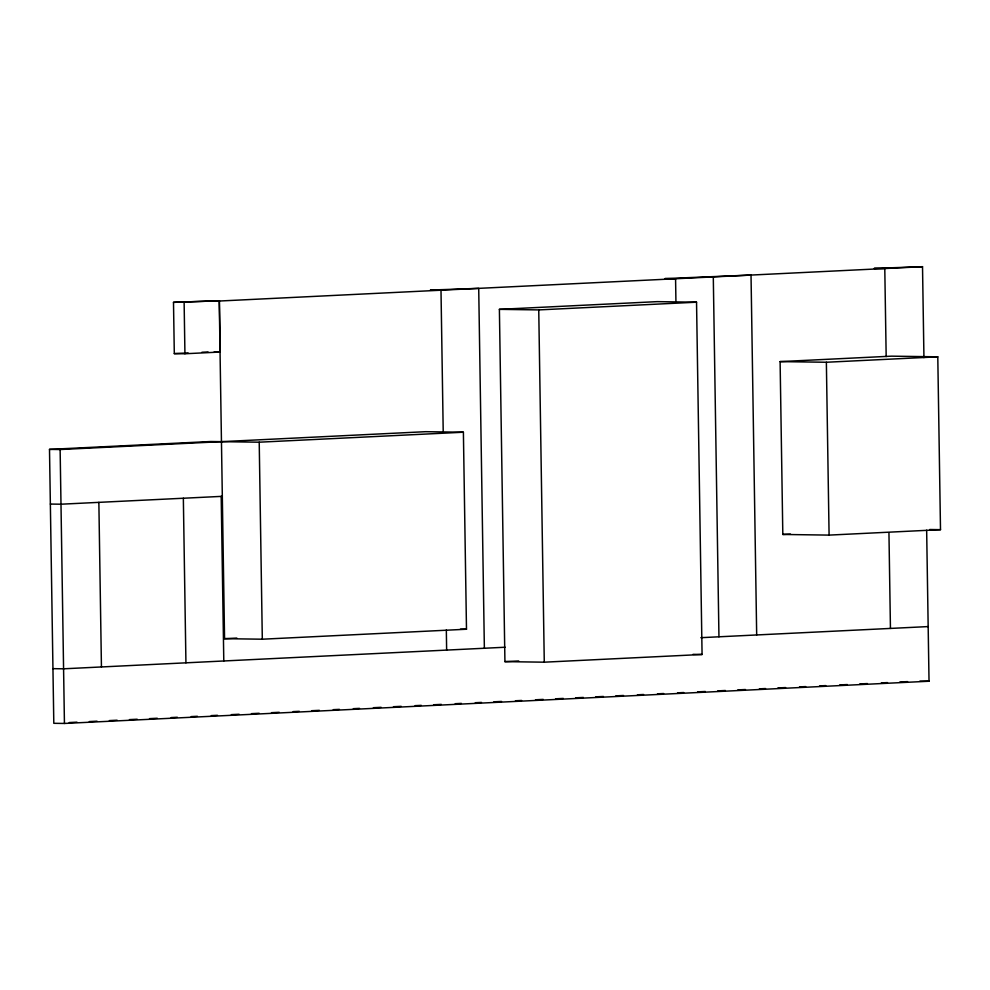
<?xml version="1.0" encoding="UTF-8"?>
<svg xmlns="http://www.w3.org/2000/svg" width="990" height="990" viewBox="0 0 990 990"><rect width="100%" height="100%" fill="white"/><g stroke="black" fill="none" stroke-linecap="round" stroke-linejoin="round"><path stroke-width="1.49" d="M173.498 302.346L219.421 300.774L220.226 352.032L184.932 353.764L174.302 353.616L173.498 302.346L219.421 300.774M923.942 357.613L922.519 266.694L219.248 301.034L224.557 638.674L262.313 639.206L466.488 629.232L463.394 432.222L425.638 431.69L60.13 449.534L49.5 449.386L53.806 723.306L64.437 723.455L929.028 681.231L926.652 530.207M499.393 309.35L657.187 301.641L696.539 302.197L702.071 654.477L544.277 662.186L504.925 661.629L499.393 309.35L538.746 309.907L696.539 302.197M174.302 353.616L188.112 352.935M201.923 352.267L208.061 351.957M780.108 361.61L891.52 356.165L937.79 356.821L940.5 529.662L829.088 535.107L782.818 534.452L780.108 361.61L826.365 362.253L937.79 356.821M49.5 449.386L210.821 441.515L259.219 442.196L463.394 432.222M222.317 496.337L60.996 504.207L50.354 504.059M782.818 534.452L790.453 534.08M224.557 638.674L236.833 638.08M505.135 647.237L63.583 668.807L52.94 668.658M700.846 637.684L928.174 626.583M504.925 661.629L518.711 660.961M69.238 722.552L76.96 722.168M89.31 721.574L97.032 721.19M109.383 720.584L117.105 720.213M129.455 719.606L137.177 719.235M149.527 718.629L157.249 718.257M171.146 717.577L177.321 717.267M191.206 716.599L197.381 716.29M211.278 715.609L217.454 715.312M231.351 714.632L239.073 714.26M251.423 713.654L259.145 713.27M271.495 712.676L279.217 712.293M293.114 711.612L299.289 711.315M311.64 710.709L319.362 710.337M333.246 709.657L339.421 709.36M353.319 708.679L359.494 708.37M373.391 707.702L381.113 707.318M393.463 706.712L401.185 706.34M415.082 705.66L421.257 705.363M433.608 704.756L441.33 704.385M455.214 703.704L461.389 703.395M475.287 702.714L481.462 702.417M493.812 701.811L501.534 701.44M515.431 700.759L521.606 700.462M535.503 699.782L543.225 699.398M555.576 698.804L563.298 698.42M575.648 697.814L583.37 697.443M595.72 696.836L603.43 696.465M615.792 695.859L623.502 695.487M637.399 694.807L643.574 694.497M657.471 693.829L663.646 693.52M677.544 692.839L683.719 692.542M697.616 691.862L705.338 691.49M717.688 690.884L725.398 690.5M737.76 689.906L745.47 689.523M759.367 688.842L765.542 688.545M777.893 687.939L785.615 687.567M799.512 686.887L805.687 686.59M819.584 685.909L825.759 685.6M839.656 684.932L847.378 684.548M859.728 683.942L867.438 683.57M881.335 682.89L887.51 682.593M899.861 681.986L907.582 681.615M922.519 266.694L874.158 268.389L884.788 268.538L886.174 356.586M702.665 276.767L713.295 276.915L718.95 636.805M214.149 351.957L220.226 352.032M929.709 529.514L940.5 529.662M460.437 629.145L466.488 629.232M692.988 654.353L702.071 654.477M919.908 681.108L929.028 681.231M888.946 532.657L890.443 628.427M826.365 362.253L829.088 535.107M756.682 634.961L751.026 275.072L664.946 278.611L675.576 278.759L675.935 301.925M538.746 309.907L544.277 662.186M484.37 648.252L478.714 288.375L430.353 290.058L440.996 290.206L443.223 432.308M446.329 630.024L446.639 650.096M259.219 442.196L262.313 639.206M221.203 496.386L223.79 660.986M184.128 302.495L184.932 353.764M183.348 498.23L185.934 662.83M98.864 502.363L101.438 666.951M60.13 449.534L64.437 723.455"/></g></svg>
